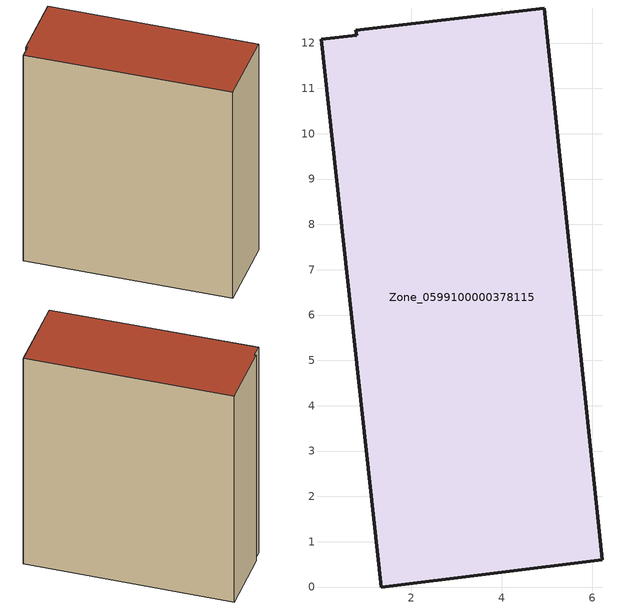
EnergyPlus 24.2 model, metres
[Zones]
Zone_0599100000378115
 floor ground (C_G): 6.22,0.6 1.34,0 0.01,12.08 0.8,12.17 0.78,12.28 4.94,12.77 z0.3
 wall outside (C_F): 6.22,0.6 4.94,12.77 0.78,12.28 0.8,12.17 0.01,12.08 1.34,0 6.22,0.6 z0.3:14.1
 roof outside (C_R): 1.34,0 6.22,0.6 4.94,12.77 0.78,12.28 0.8,12.17 0.01,12.08 z14.1
[BUILDING]
Pand.0599100000378115: North Axis=0; Terrain=City; Loads Convergence Tolerance Value=0.04; Temperature Convergence Tolerance Value=0.4; Solar Distribution=FullExterior; Maximum Number of Warmup Days=25; Minimum Number of Warmup Days=1
[Site:Location]
Rotterdam.The.Hague.AP_ZH_NLD Design_Conditions: Latitude=51.96; Longitude=4.45; Time Zone=1; Elevation=-4.5
[SITE:GROUNDTEMPERATURE:BUILDINGSURFACE]
18, 18, 18, 18, 18, 18, 18, 18, 18, 18, 18, 18
[MATERIAL] Thermal Absorptance=0.9; Solar Absorptance=0.7; Visible Absorptance=0.7
Name | Roughness | Thickness | Conductivity | Density | Specific Heat
G.TI.1946 | MediumSmooth | 0.15 | 1 | 540 | 1210
F.TI.1946 | Rough | 0.3 | 0.857143 | 1920 | 840
R.TI.1946 | MediumRough | 0.2 | 0.1 | 1500 | 1000
[CONSTRUCTION]
C_G: G.TI.1946
C_F: F.TI.1946
C_R: R.TI.1946
[ZONE]
Zone_0599100000378115: Type=1; Multiplier=1; Ceiling Height=Autocalculate; Volume=Autocalculate; Floor Area=autocalculate; Part of Total Floor Area=Yes
[ZONEINFILTRATION:DESIGNFLOWRATE]
Infil_Zone_0599100000378115: Zone or ZoneList or Space or SpaceList=Zone_0599100000378115; Schedule=AlwaysOn; Design Flow Rate Calculation Method=Flow/Area; Flow Rate per Floor Area=0.003; Constant Term Coefficient=1; Temperature Term Coefficient=0; Velocity Term Coefficient=0; Velocity Squared Term Coefficient=0
[HVACTEMPLATE:ZONE:IDEALLOADSAIRSYSTEM]
Zone_0599100000378115: Maximum Heating Supply Air Temperature=50; Minimum Cooling Supply Air Temperature=13; Maximum Heating Supply Air Humidity Ratio=0.0156; Minimum Cooling Supply Air Humidity Ratio=0.0077; Heating Limit=NoLimit; Cooling Limit=NoLimit; Dehumidification Control Type=ConstantSensibleHeatRatio; Cooling Sensible Heat Ratio=0.7; Dehumidification Setpoint=60; Humidification Control Type=None; Humidification Setpoint=30; Outdoor Air Method=None; Outdoor Air Flow Rate per Person=0.00944; Outdoor Air Flow Rate per Zone Floor Area=0; Outdoor Air Flow Rate per Zone=0; Demand Controlled Ventilation Type=None; Outdoor Air Economizer Type=NoEconomizer; Heat Recovery Type=None; Sensible Heat Recovery Effectiveness=0.7; Latent Heat Recovery Effectiveness=0.65
[ZONECONTROL:THERMOSTAT]
ThermostatControl_Zone_0599100000378115: Zone or ZoneList=Zone_0599100000378115; Control Type Schedule=DualSetpointControlType; Control 1=Thermostat_Zone_0599100000378115; Temperature Difference Between Cutout And Setpoint=0
[THERMOSTATSETPOINT:DUALSETPOINT]
Thermostat_Zone_0599100000378115: Heating Setpoint Temperature Schedule=HeatingSetpoint_Zone_0599100000378115; Cooling Setpoint Temperature Schedule=CoolingSetpoint_Zone_0599100000378115
[SCHEDULE:COMPACT]
HeatingSetpoint_Zone_0599100000378115: Through: 12/31, For: AllDays, Until: 24:00, 21
CoolingSetpoint_Zone_0599100000378115: Through: 12/31, For: AllDays, Until: 24:00, 24
DualSetpointControlType: Through: 12/31, For: AllDays, Until: 24:00, 4
AlwaysOn: Through: 12/31, For: AllDays, Until: 24:00, 1
